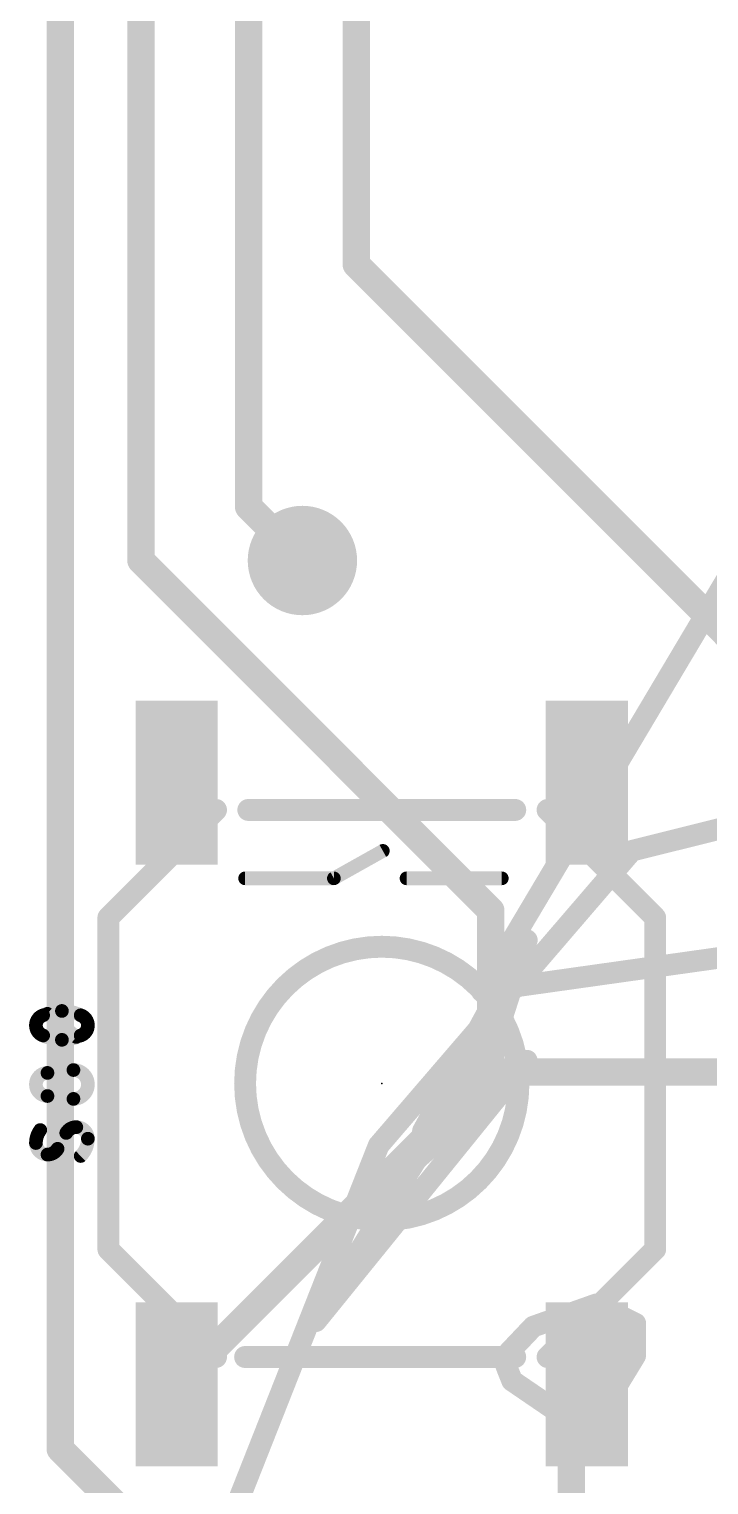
# Model space of a CAD drawing. Extents: x -10 to 314, y -10 to 86.
# Drawn here: x 182.46 to 188.78, y 3.42 to 16.93 of the extents above; entities that cross this region are included whole.
import ezdxf

# ---------------------------------------------------------------- set-up
doc = ezdxf.new("R2010")
doc.units = 0
for name, color, linetype in [('1', 12, 'CONTINUOUS'), ('18', 110, 'CONTINUOUS'), ('21', 253, 'CONTINUOUS'), ('23', 53, 'CONTINUOUS'), ('25', 253, 'CONTINUOUS'), ('37', 253, 'CONTINUOUS'), ('51', 253, 'CONTINUOUS')]:
    doc.layers.add(name, color=color, linetype=linetype)

# ---------------------------------------------------------------- blocks, each defined once
blk = doc.blocks.new('RECT')
blk.add_solid([(-0.5, -0.5), (0.5, -0.5), (-0.5, 0.5), (0.5, 0.5)])
blk = doc.blocks.new('ROUNDV')
at = {"const_width": 0.5}
blk.add_lwpolyline([(0, -0.25, 1), (0, 0.25, 1), (0, -0.25)], format="xyb", dxfattribs=at)

msp = doc.modelspace()

# ---------------------------------------------------------------- linework, layer by layer
at = {"layer": '1', "const_width": 0.254}
for points in [[(184.5, 28.5), (184.5, 12.5)], [(182.75, 3.75), (182.75, 26)], [(183.5, 12), (183.5, 26)], [(185.5, 17.5), (185.5, 14.75)], [(185.5, 14.75), (193, 7.25)], [(184.5, 12.5), (185, 12)], [(186.75, 8.75), (183.5, 12)], [(186.75, 7.25), (186.75, 8.75)], [(186.75, 7.25), (184, 4.5)], [(192.25, 7.25), (186.75, 7.25)], [(184, 4.5), (183.8325, 4.3498)], [(187.5, 4.25), (187.6425, 4.3498)], [(187.5, 4.25), (187.5, -1)], [(187.5, -1), (182.75, 3.75)]]:
    msp.add_lwpolyline(points, dxfattribs=at)
at = {"layer": '1', "const_width": 0.127}
for points in [[(185.5449, 14.7949, 1), (185.4551, 14.7051)], [(185.4365, 14.75, 1), (185.5635, 14.75)], [(184.5449, 12.5449, 1), (184.4551, 12.4551)], [(184.4365, 12.5, 1), (184.5635, 12.5)], [(183.5449, 12.0449, 1), (183.4551, 11.9551)], [(183.4365, 12, 1), (183.5635, 12)], [(184.9551, 11.9551, 1), (185.0449, 12.0449)], [(186.8135, 8.75, 1), (186.6865, 8.75)], [(186.7051, 8.7051, 1), (186.7949, 8.7949)], [(186.75, 7.3135, 1), (186.75, 7.1865)], [(186.6865, 7.25, 1), (186.8135, 7.25)], [(186.7949, 7.2051, 1), (186.7051, 7.2949)], [(183.9551, 4.5449, 1), (184.0449, 4.4551)], [(184.0424, 4.4527, 1), (183.9576, 4.5473)], [(187.6789, 4.2977, 1), (187.6061, 4.4018)], [(183.7901, 4.397, 1), (183.8749, 4.3025)], [(187.5635, 4.25, 1), (187.4365, 4.25)], [(187.4636, 4.302, 1), (187.5364, 4.198)], [(182.7949, 3.7949, 1), (182.7051, 3.7051)], [(182.6865, 3.75, 1), (182.8135, 3.75)]]:
    msp.add_lwpolyline(points, format="xyb", dxfattribs=at)
at = {"layer": '21'}
for points, const_width in [([(184.4975, 9.7346, 1), (184.4975, 9.6329)], 0.1016), ([(186.9775, 9.6329, 1), (186.9775, 9.7346)], 0.1016), ([(183.2483, 8.6837, 1), (183.1467, 8.6837)], 0.1016), ([(188.3283, 8.6837, 1), (188.2267, 8.6837)], 0.1016), ([(185.7375, 5.8738, 1), (185.7375, 8.4138, 1), (185.7375, 5.8738)], 0.2032), ([(183.1467, 5.6038, 1), (183.2483, 5.6038)], 0.1016), ([(188.2267, 5.6038, 1), (188.3283, 5.6038)], 0.1016), ([(184.4675, 4.6545, 1), (184.4675, 4.553)], 0.1016), ([(186.9775, 4.553, 1), (186.9775, 4.6545)], 0.1016)]:
    msp.add_lwpolyline(points, format="xyb", dxfattribs=dict(at, const_width=const_width))
at = {"layer": '21', "const_width": 0.2032}
for points in [[(184.4975, 9.6837), (186.9775, 9.6837)], [(183.1975, 5.6038), (183.1975, 8.6837)], [(188.2775, 8.6837), (188.2775, 5.6038)], [(186.9775, 4.6037), (184.4675, 4.6037)]]:
    msp.add_lwpolyline(points, dxfattribs=at)
at = {"layer": '23'}
msp.add_point((185.7375, 7.1438), dxfattribs=at)
at = {"layer": '25'}
for points, const_width in [([(182.5914, 7.7771, 0.3205), (182.5244, 7.6832)], 0.127), ([(182.7657, 7.8173, 0.1139), (182.5914, 7.7771)], 0.127), ([(182.6017, 7.747, 1), (182.5811, 7.8071)], 0.0635), ([(182.6515, 7.8153, 1), (182.6118, 7.7657)], 0.0635), ([(182.94, 7.7771, 0.1139), (182.7657, 7.8173)], 0.127), ([(182.7657, 7.849, 1), (182.7657, 7.7855)], 0.0635), ([(182.7657, 7.7855, 1), (182.7657, 7.849)], 0.0635), ([(183.007, 7.6832, 0.3205), (182.94, 7.7771)], 0.127), ([(182.9503, 7.8071, 1), (182.9297, 7.747)], 0.0635), ([(182.5244, 7.6832, 0.3205), (182.5914, 7.5894)], 0.127), ([(182.5561, 7.6832, 1), (182.4927, 7.6832)], 0.0635), ([(182.4927, 7.6832, 1), (182.5562, 7.6832)], 0.0635), ([(182.5775, 7.8056, 1), (182.6053, 7.7485)], 0.0635), ([(182.94, 7.5894, 0.3205), (183.007, 7.6832)], 0.127), ([(182.9261, 7.7485, 1), (182.9539, 7.8056)], 0.0635), ([(183.0387, 7.6832, 1), (182.9753, 7.6832)], 0.0635), ([(182.9753, 7.6832, 1), (183.0387, 7.6832)], 0.0635), ([(182.5914, 7.5894, 0.1139), (182.7657, 7.5492)], 0.127), ([(182.6053, 7.6179, 1), (182.5775, 7.5609)], 0.0635), ([(182.5811, 7.5594, 1), (182.6017, 7.6194)], 0.0635), ([(182.7657, 7.5492, 0.1139), (182.94, 7.5894)], 0.127), ([(182.7657, 7.5809, 1), (182.7657, 7.5174)], 0.0635), ([(182.7657, 7.5174, 1), (182.7657, 7.5809)], 0.0635), ([(182.8799, 7.5512, 1), (182.9196, 7.6008)], 0.0635), ([(182.9297, 7.6194, 1), (182.9503, 7.5594)], 0.0635), ([(182.9539, 7.5609, 1), (182.9261, 7.6179)], 0.0635), ([(182.6316, 7.2419, 1), (182.6316, 7.0274)], 0.127), ([(182.6316, 7.0274, 1), (182.6316, 7.2419)], 0.127), ([(182.6316, 7.2736, 1), (182.6316, 7.2101)], 0.0635), ([(182.6316, 7.2101, 1), (182.6316, 7.2736)], 0.0635), ([(182.8729, 7.2687, 1), (182.8729, 7.0006)], 0.127), ([(182.8729, 7.0006, 1), (182.8729, 7.2687)], 0.127), ([(182.8729, 7.3004, 1), (182.8729, 7.2369)], 0.0635), ([(182.8729, 7.2369, 1), (182.8729, 7.3004)], 0.0635), ([(182.6316, 7.0591, 1), (182.6316, 6.9956)], 0.0635), ([(182.6316, 6.9956, 1), (182.6316, 7.0591)], 0.0635), ([(182.8729, 7.0323, 1), (182.8729, 6.9688)], 0.0635), ([(182.8729, 6.9688, 1), (182.8729, 7.0323)], 0.0635), ([(182.5646, 6.7115, 0.1623), (182.5244, 6.5909)], 0.127), ([(182.59, 6.6925, 1), (182.5392, 6.7306)], 0.0635), ([(182.8998, 6.7383, 0.2656), (182.8059, 6.6847)], 0.127), ([(182.8998, 6.7701, 1), (182.8998, 6.7066)], 0.0635), ([(183.007, 6.6311, 0.4142), (182.8998, 6.7383)], 0.127), ([(182.8998, 6.7066, 1), (182.8998, 6.7701)], 0.0635), ([(182.5244, 6.5909, 0.4142), (182.6316, 6.4836)], 0.127), ([(182.5562, 6.5909, 1), (182.4927, 6.5909)], 0.0635), ([(182.7786, 6.7008, 1), (182.8333, 6.6686)], 0.0635), ([(182.8338, 6.6695, 1), (182.778, 6.6999)], 0.0635), ([(182.94, 6.4702, 0.2), (183.007, 6.6311)], 0.127), ([(183.0387, 6.6311, 1), (182.9753, 6.6311)], 0.0635), ([(182.9753, 6.6311, 1), (183.0387, 6.6311)], 0.0635), ([(182.4927, 6.5909, 1), (182.5562, 6.5909)], 0.0635), ([(182.6316, 6.4836, 0.2656), (182.7255, 6.5372)], 0.127), ([(182.6316, 6.5154, 1), (182.6316, 6.4519)], 0.0635), ([(182.6316, 6.4519, 1), (182.6316, 6.5154)], 0.0635), ([(182.6976, 6.5524, 1), (182.7534, 6.522)], 0.0635), ([(182.7528, 6.5211, 1), (182.6981, 6.5534)], 0.0635), ([(182.9176, 6.4927, 1), (182.9623, 6.4477)], 0.0635)]:
    msp.add_lwpolyline(points, format="xyb", dxfattribs=dict(at, const_width=const_width))
at = {"layer": '25', "const_width": 0.127}
for points in [[(182.8998, 7.576), (182.6316, 7.7905)], [(182.8059, 6.6847), (182.7255, 6.5372)]]:
    msp.add_lwpolyline(points, dxfattribs=at)
at = {"layer": '37', "const_width": 0.2}
for points in [[(186.6667, 8), (188.961, 11.8564)], [(204.3461, 10.4885), (186.6667, 8)], [(191.512, 10.1663), (188.0605, 9.3043)], [(188.0605, 9.3043), (185.7086, 6.5686)], [(187.0855, 8.4746), (186.1195, 6.7019)], [(186.8123, 7.6221), (187.0855, 8.4746)], [(186.1195, 6.7019), (186.8123, 7.6221)], [(187.0855, 7.356), (185.1252, 4.9359)], [(186.0598, 6.4375), (187.0855, 7.356)], [(185.7086, 6.5686), (184.3912, 3.2344)], [(185.1252, 4.9359), (186.0598, 6.4375)], [(187.7313, 5.0938), (187.1451, 4.8864)], [(188.0935, 4.9151), (187.7313, 5.0938)], [(188.0919, 4.6155), (188.0935, 4.9151)], [(187.1451, 4.8864), (186.9214, 4.6506)], [(186.9214, 4.6506), (186.8949, 4.5173)], [(186.8949, 4.5173), (186.9482, 4.3832)], [(187.9099, 4.3173), (188.0919, 4.6155)], [(186.9482, 4.3832), (187.3214, 4.1288)], [(187.6393, 4.1393), (187.9099, 4.3173)], [(187.3214, 4.1288), (187.6393, 4.1393)]]:
    msp.add_lwpolyline(points, dxfattribs=at)
at = {"layer": '37', "const_width": 0.1}
for points in [[(188.0484, 9.3528, 1), (188.0726, 9.2558)], [(188.0984, 9.2717, 1), (188.0226, 9.3369)], [(187.1331, 8.4593, 1), (187.0378, 8.4898)], [(187.1294, 8.4506, 1), (187.0416, 8.4985)], [(186.6597, 8.0495, 1), (186.6737, 7.9505)], [(186.6237, 8.0256, 1), (186.7097, 7.9744)], [(186.8522, 7.592, 1), (186.7723, 7.6522)], [(186.7646, 7.6374, 1), (186.8599, 7.6068)], [(187.1243, 7.3245, 1), (187.0466, 7.3874)], [(187.1188, 7.3187, 1), (187.0521, 7.3932)], [(186.0796, 6.732, 1), (186.1595, 6.6718)], [(186.0756, 6.7258, 1), (186.1634, 6.678)], [(185.6706, 6.6011, 1), (185.7465, 6.536)], [(185.7551, 6.5502, 1), (185.662, 6.5869)], [(186.0264, 6.4747, 1), (186.0931, 6.4002)], [(186.1022, 6.411, 1), (186.0173, 6.4639)], [(187.7534, 5.1387, 1), (187.7092, 5.049)], [(187.748, 5.0467, 1), (187.7146, 5.1409)], [(185.0863, 4.9674, 1), (185.164, 4.9044)], [(185.0827, 4.9623, 1), (185.1676, 4.9095)], [(188.1435, 4.9149, 1), (188.0435, 4.9154)], [(188.0714, 4.8703, 1), (188.1156, 4.96)], [(187.1284, 4.9335, 1), (187.1618, 4.8392)], [(187.1814, 4.8519, 1), (187.1088, 4.9208)], [(186.8851, 4.685, 1), (186.9577, 4.6162)], [(186.9704, 4.6408, 1), (186.8724, 4.6603)], [(186.9414, 4.5358, 1), (186.8484, 4.4988)], [(188.0419, 4.6158, 1), (188.1419, 4.6153)], [(188.1346, 4.5895, 1), (188.0492, 4.6416)], [(186.8459, 4.5271, 1), (186.9439, 4.5075)], [(186.9764, 4.4245, 1), (186.9201, 4.3418)], [(186.9018, 4.3647, 1), (186.9947, 4.4016)], [(187.8673, 4.3433, 1), (187.9526, 4.2912)], [(187.9374, 4.2755, 1), (187.8825, 4.359)], [(187.3198, 4.1787, 1), (187.3231, 4.0788)], [(187.2933, 4.0875, 1), (187.3496, 4.1701)], [(187.6118, 4.1811, 1), (187.6667, 4.0975)], [(187.6409, 4.0893, 1), (187.6376, 4.1893)]]:
    msp.add_lwpolyline(points, format="xyb", dxfattribs=at)
at = {"layer": '51'}
for points, const_width in [([(183.1975, 8.6837), (184.1975, 9.6837)], 0.2032), ([(187.2775, 9.6837), (188.2775, 8.6837)], 0.2032), ([(185.2925, 9.0488), (185.7475, 9.3038)], 0.127), ([(184.4675, 9.0488), (185.2925, 9.0488)], 0.127), ([(185.9675, 9.0488), (186.8525, 9.0488)], 0.127), ([(184.1975, 4.6037), (183.1975, 5.6038)], 0.2032), ([(188.2775, 5.6038), (187.2775, 4.6037)], 0.2032)]:
    msp.add_lwpolyline(points, dxfattribs=dict(at, const_width=const_width))
for points, const_width in [([(184.2334, 9.6478, 1), (184.1616, 9.7197)], 0.1016), ([(187.3134, 9.7197, 1), (187.2416, 9.6478)], 0.1016), ([(185.763, 9.2761, 1), (185.732, 9.3314)], 0.0635), ([(184.4675, 9.0805, 1), (184.4675, 9.017)], 0.0635), ([(185.277, 9.0764, 1), (185.308, 9.0211)], 0.0635), ([(185.2925, 9.017, 1), (185.2925, 9.0805)], 0.0635), ([(185.9675, 9.0805, 1), (185.9675, 9.017)], 0.0635), ([(186.8525, 9.017, 1), (186.8525, 9.0805)], 0.0635), ([(183.1616, 8.7197, 1), (183.2334, 8.6478)], 0.1016), ([(188.2416, 8.6478, 1), (188.3134, 8.7197)], 0.1016), ([(183.2334, 5.6397, 1), (183.1616, 5.5678)], 0.1016), ([(188.3134, 5.5678, 1), (188.2416, 5.6397)], 0.1016), ([(184.1616, 4.5678, 1), (184.2334, 4.6397)], 0.1016), ([(187.2416, 4.6397, 1), (187.3134, 4.5678)], 0.1016)]:
    msp.add_lwpolyline(points, format="xyb", dxfattribs=dict(at, const_width=const_width))

# ---------------------------------------------------------------- block references
at = {"layer": '1', "xscale": 0.762, "yscale": 1.524, "rotation": 180}
for p in [(183.8325, 9.9378), (187.6425, 9.9378), (183.8325, 4.3498), (187.6425, 4.3498)]:
    msp.add_blockref('RECT', p, dxfattribs=at)
at = {"layer": '18', "xscale": 1.016, "yscale": 1.016}
msp.add_blockref('ROUNDV', (185, 12), dxfattribs=at)
msp.add_blockref('ROUNDV', (185, 12), dxfattribs=at)

doc.saveas('drawing.dxf')
